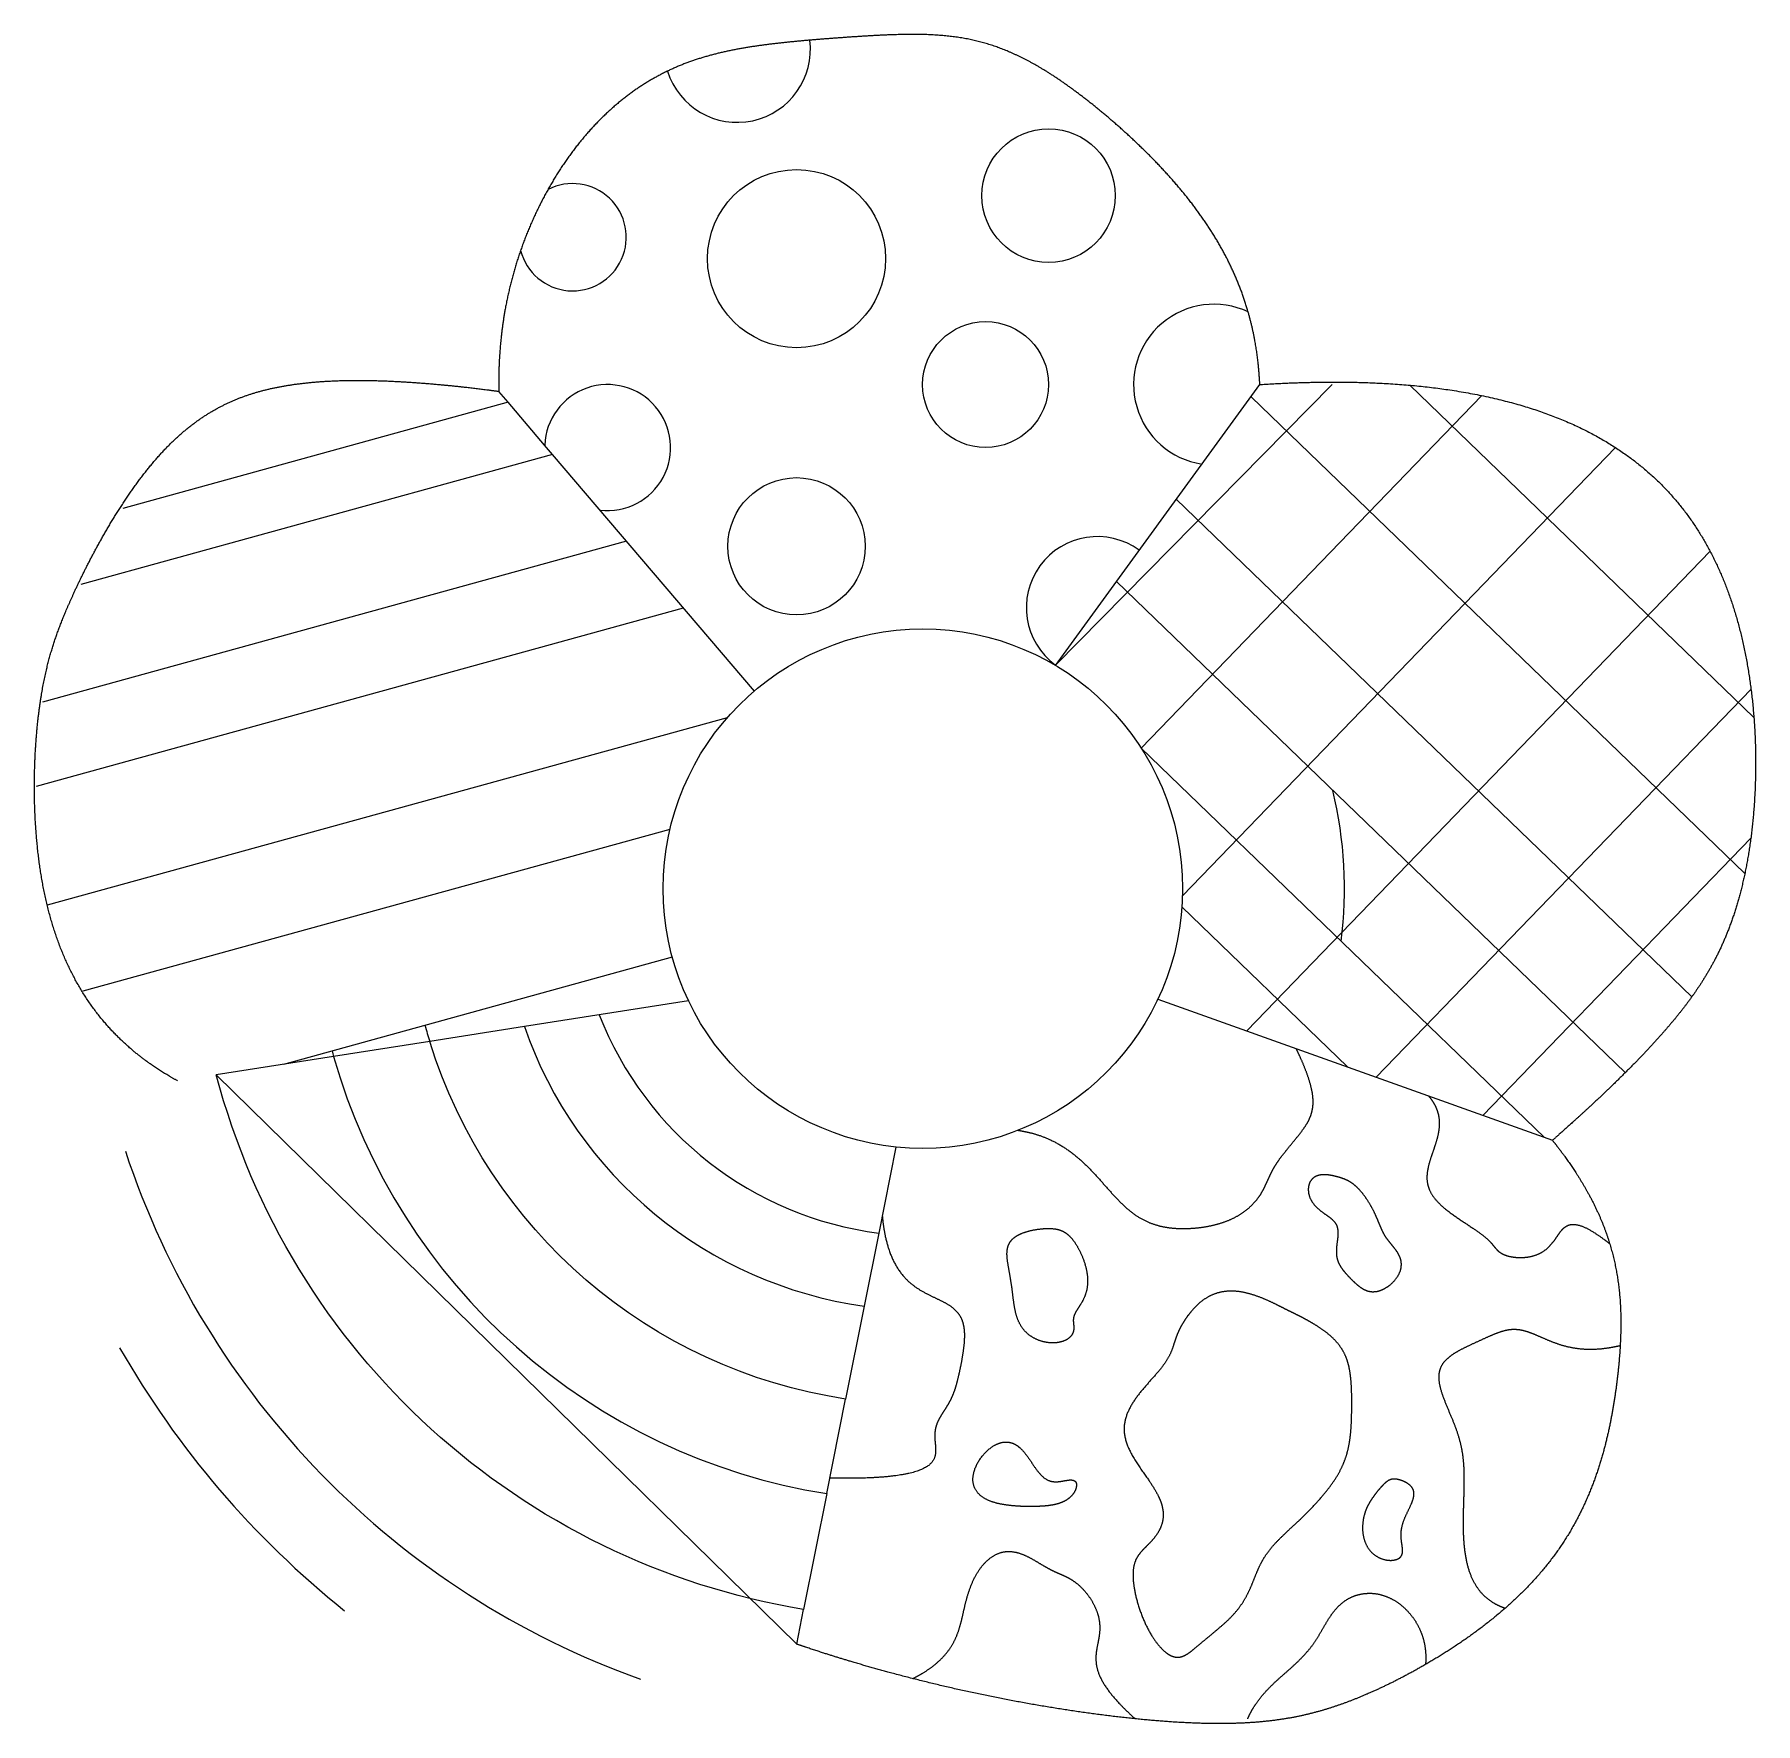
# Model space of a CAD drawing. Header units: millimetres. Extents: x -70 to 66, y -81 to 53.
import ezdxf

# ---------------------------------------------------------------- set-up
doc = ezdxf.new("R2010")
doc.units = ezdxf.units.MM
doc.layers.get('0').update_dxf_attribs({"linetype": 'CONTINUOUS'})

msp = doc.modelspace()

# ---------------------------------------------------------------- linework, layer by layer
for p, q in [((10.55, 2.7), (26.77, 25)), ((32.52, 25), (10.56, 2.72)), ((38.68, 24.95), (65.98, -1.42)), ((-32.9, 23.6), (-63.48, 15.17)), ((-32.9, 23.6), (-33.63, 24.46)), ((-30, 20.19), (-32.9, 23.6)), ((17.35, -3.86), (44.38, 24.13)), ((26.07, 24.04), (65.27, -13.82)), ((-29.37, 19.46), (-66.81, 9.13)), ((-29.37, 19.46), (-30, 20.19)), ((-13.35, 0.67), (-29.37, 19.46)), ((55, 20), (20.63, -15.6)), ((61.05, -23.61), (20.14, 15.89)), ((-23.49, 12.56), (-69.85, -0.22)), ((62.51, 11.77), (25.75, -26.31)), ((15.4, 9.37), (55.78, -29.62)), ((-70.33, -6.87), (-18.99, 7.28)), ((65.76, 0.82), (36.01, -29.99)), ((-15.51, -1.46), (-69.48, -16.34)), ((17.35, -3.86), (49.37, -34.77)), ((-20.05, -10.31), (-66.66, -23.16)), ((44.48, -33.02), (65.75, -11)), ((20.58, -16.47), (33.73, -29.17)), ((-19.87, -20.45), (-50.74, -28.97)), ((-18.57, -23.93), (-31.61, -25.97)), ((18.68, -23.78), (50, -35)), ((-31.61, -25.97), (-39.12, -27.15)), ((-46.75, -28.34), (-56.06, -29.8)), ((-2.11, -35.53), (-3.48, -42.37)), ((-3.48, -42.37), (-4.63, -48.17)), ((-4.63, -48.17), (-6.11, -55.54)), ((-7.61, -63.05), (-9.44, -72.24))]:
    msp.add_line(p, q)
for points in [[(-39.12, -27.15), (-46.75, -28.34, 0.291854), (-7.61, -63.05), (-6.11, -55.54, -0.287639)], [(-9.99, -75), (-9.44, -72.24, -0.295489), (-56.06, -29.8)]]:
    msp.add_lwpolyline(points, format="xyb", close=True)
for centre, radius in [((10, 40), 5.3), ((-10, 35), 7.07), ((5, 25), 5), ((-10, 12.16), 5.45), ((0.02, -15.02), 20.62)]:
    msp.add_circle(centre, radius)
for centre, radius, start, end in [((-14.71, 51.63), 5.81, -162.5107, 7.0363), ((-27.78, 36.7), 4.26, -165.6544, 117.2682), ((23.13, 25), 6.38, 64.8105, 261.4418), ((-25, 20), 5, -96.9044, 177.794), ((13.88, 7.29), 5.64, 53.9689, 233.9689), ((0.02, -15.02), 33.47, -7.1628, 13.4791), ((0.02, -15.02), 40.98, 195.348, 197.2144), ((0.02, -15.02), 27.57, 201.309, 262.7159), ((0.02, -15.02), 33.47, 199.0951, 262.0083), ((0.02, -15.02), 48.63, 195.3587, 195.8988), ((0.02, -15.02), 66.64, 198.2277, 250.3396), ((0.02, -15.02), 73.44, 209.7564, 231.3113)]:
    msp.add_arc(centre, radius, start, end)
for points in [[(26.77, 25), (26.74, 25.56), (26.67, 26.68), (26.46, 28.33), (26.01, 30.47), (25.14, 33.04), (23.99, 35.49), (22.56, 37.84), (20.89, 40.08), (19.04, 42.19), (17.06, 44.17), (15.03, 46), (12.99, 47.67), (10.98, 49.16), (9, 50.42), (7.01, 51.43), (4.99, 52.17), (2.88, 52.62), (0.66, 52.82), (-1.68, 52.82), (-4.13, 52.7), (-6.65, 52.53), (-9.23, 52.33), (-11.82, 52.08), (-14.4, 51.73), (-16.94, 51.19), (-19.39, 50.37), (-21.73, 49.2), (-23.92, 47.67), (-25.95, 45.8), (-27.78, 43.64), (-29.38, 41.24), (-30.75, 38.67), (-31.86, 35.98), (-32.72, 33.2), (-33.31, 30.35), (-33.57, 28.02), (-33.65, 26.25), (-33.65, 25.06), (-33.63, 24.46)], [(-59.13, -30.28), (-59.73, -29.96), (-60.87, -29.28), (-62.47, -28.16), (-64.36, -26.47), (-66.31, -24.03), (-67.87, -21.29), (-69.04, -18.28), (-69.85, -15.06), (-70.32, -11.75), (-70.53, -8.46), (-70.52, -5.34), (-70.34, -2.5), (-70.04, 0), (-69.63, 2.18), (-69.1, 4.15), (-68.41, 6.08), (-67.54, 8.14), (-66.45, 10.41), (-65.15, 12.87), (-63.64, 15.4), (-61.95, 17.83), (-60.12, 20.01), (-58.15, 21.81), (-56.05, 23.19), (-53.82, 24.18), (-51.44, 24.82), (-48.91, 25.19), (-46.21, 25.36), (-43.34, 25.35), (-40.29, 25.19), (-37.72, 24.96), (-35.71, 24.74), (-34.33, 24.56), (-33.63, 24.46)], [(26.77, 25), (27.93, 25.08), (30.22, 25.19), (33.53, 25.26), (37.7, 25.13), (42.47, 24.59), (46.82, 23.67), (50.73, 22.37), (54.19, 20.67), (57.2, 18.57), (59.77, 16.07), (61.88, 13.16), (63.56, 9.86), (64.81, 6.22), (65.64, 2.3), (66.1, -1.75), (66.2, -5.8), (65.98, -9.67), (65.47, -13.23), (64.7, -16.4), (63.69, -19.17), (62.45, -21.61), (60.97, -23.84), (59.25, -25.97), (57.3, -28.11), (55.12, -30.31), (53.19, -32.14), (51.63, -33.55), (50.55, -34.51), (50, -35)], [(7.57, -34.2), (7.78, -34.24), (8.19, -34.31), (8.8, -34.44), (9.56, -34.69), (10.47, -35.09), (11.31, -35.58), (12.1, -36.17), (12.84, -36.82), (13.54, -37.54), (14.21, -38.28), (14.85, -39.02), (15.5, -39.73), (16.15, -40.37), (16.82, -40.91), (17.53, -41.34), (18.26, -41.66), (19.04, -41.87), (19.84, -41.99), (20.66, -42.02), (21.49, -41.99), (22.31, -41.9), (23.12, -41.74), (23.9, -41.52), (24.63, -41.22), (25.28, -40.86), (25.86, -40.43), (26.35, -39.95), (26.74, -39.46), (27.04, -38.96), (27.27, -38.46), (27.49, -37.96), (27.73, -37.45), (28.04, -36.9), (28.44, -36.33), (28.91, -35.74), (29.41, -35.14), (29.89, -34.55), (30.32, -33.99), (30.66, -33.45), (30.88, -32.91), (31, -32.37), (31.02, -31.78), (30.94, -31.13), (30.76, -30.41), (30.49, -29.6), (30.2, -28.89), (29.94, -28.31), (29.75, -27.91), (29.65, -27.71)], [(40.15, -31.47), (40.24, -31.57), (40.4, -31.77), (40.61, -32.08), (40.83, -32.5), (40.98, -33.04), (41.04, -33.59), (41, -34.17), (40.88, -34.75), (40.7, -35.35), (40.49, -35.95), (40.28, -36.56), (40.11, -37.17), (40.01, -37.77), (40.03, -38.37), (40.2, -38.96), (40.55, -39.54), (41.07, -40.11), (41.74, -40.66), (42.49, -41.19), (43.26, -41.7), (43.97, -42.16), (44.56, -42.59), (44.99, -42.97), (45.28, -43.31), (45.5, -43.6), (45.74, -43.86), (46.09, -44.08), (46.6, -44.24), (47.24, -44.33), (47.94, -44.31), (48.64, -44.16), (49.25, -43.88), (49.74, -43.47), (50.12, -43), (50.44, -42.52), (50.73, -42.09), (51.08, -41.78), (51.5, -41.63), (52.05, -41.68), (52.73, -41.95), (53.38, -42.35), (53.94, -42.74), (54.34, -43.05), (54.55, -43.22)], [(50, -35), (50.36, -35.45), (51.05, -36.36), (52, -37.71), (53.07, -39.5), (54.1, -41.72), (54.82, -43.94), (55.26, -46.16), (55.46, -48.42), (55.44, -50.75), (55.26, -53.17), (54.93, -55.7), (54.44, -58.34), (53.72, -61.04), (52.7, -63.73), (51.33, -66.37), (49.56, -68.87), (47.42, -71.18), (45.01, -73.27), (42.43, -75.12), (39.83, -76.72), (37.3, -78.07), (34.92, -79.17), (32.64, -80.03), (30.38, -80.67), (28.05, -81.09), (25.53, -81.31), (22.78, -81.34), (19.8, -81.21), (16.62, -80.93), (13.29, -80.52), (9.87, -80), (6.44, -79.38), (3.03, -78.67), (-0.33, -77.87), (-3.63, -77), (-6.21, -76.24), (-8.12, -75.63), (-9.37, -75.21), (-9.99, -75)], [(36, -47), (35.9, -47.01), (35.72, -47.03), (35.44, -47.01), (35.1, -46.9), (34.71, -46.65), (34.34, -46.34), (33.99, -45.99), (33.64, -45.63), (33.33, -45.26), (33.07, -44.88), (32.9, -44.47), (32.83, -44.03), (32.84, -43.55), (32.91, -43.05), (32.98, -42.56), (32.98, -42.12), (32.89, -41.72), (32.66, -41.39), (32.31, -41.1), (31.89, -40.82), (31.46, -40.51), (31.07, -40.13), (30.77, -39.69), (30.61, -39.21), (30.59, -38.72), (30.72, -38.29), (30.97, -37.97), (31.33, -37.78), (31.74, -37.71), (32.19, -37.73), (32.63, -37.82), (33.03, -37.92), (33.4, -38.04), (33.73, -38.18), (34.05, -38.36), (34.37, -38.61), (34.7, -38.93), (35.03, -39.33), (35.34, -39.79), (35.64, -40.28), (35.89, -40.77), (36.1, -41.25), (36.28, -41.69), (36.45, -42.1), (36.63, -42.48), (36.86, -42.83), (37.14, -43.18), (37.44, -43.53), (37.72, -43.91), (37.94, -44.32), (38.04, -44.78), (37.99, -45.26), (37.78, -45.75), (37.43, -46.21), (36.98, -46.61), (36.59, -46.83), (36.29, -46.94), (36.1, -46.99), (36, -47)], [(-3.2, -40.99), (-3.17, -41.3), (-3.1, -41.9), (-2.96, -42.74), (-2.7, -43.74), (-2.25, -44.79), (-1.69, -45.65), (-1.03, -46.33), (-0.29, -46.86), (0.5, -47.28), (1.28, -47.63), (1.99, -47.98), (2.59, -48.4), (3.02, -48.92), (3.27, -49.58), (3.35, -50.36), (3.3, -51.23), (3.17, -52.12), (3.01, -52.99), (2.83, -53.8), (2.65, -54.53), (2.43, -55.17), (2.16, -55.75), (1.83, -56.29), (1.49, -56.8), (1.19, -57.31), (1, -57.84), (0.94, -58.4), (0.99, -58.96), (1.06, -59.53), (1.04, -60.06), (0.82, -60.55), (0.35, -60.97), (-0.45, -61.32), (-1.59, -61.58), (-3.11, -61.76), (-4.62, -61.83), (-5.92, -61.84), (-6.87, -61.83), (-7.36, -61.82)], [(7, -43), (6.94, -43.08), (6.84, -43.24), (6.73, -43.51), (6.67, -43.92), (6.72, -44.5), (6.83, -45.13), (6.96, -45.81), (7.07, -46.51), (7.16, -47.22), (7.24, -47.91), (7.35, -48.58), (7.52, -49.2), (7.79, -49.76), (8.17, -50.25), (8.67, -50.64), (9.25, -50.92), (9.88, -51.08), (10.49, -51.11), (11.04, -51.02), (11.49, -50.83), (11.81, -50.56), (11.98, -50.24), (12.02, -49.92), (11.99, -49.62), (11.95, -49.32), (11.97, -49.02), (12.1, -48.71), (12.33, -48.35), (12.62, -47.93), (12.88, -47.43), (13.07, -46.85), (13.13, -46.19), (13.07, -45.48), (12.89, -44.75), (12.62, -44.06), (12.31, -43.44), (11.97, -42.92), (11.61, -42.52), (11.24, -42.24), (10.81, -42.07), (10.32, -41.99), (9.75, -41.99), (9.12, -42.05), (8.47, -42.17), (7.86, -42.37), (7.44, -42.58), (7.19, -42.78), (7.06, -42.92), (7, -43)], [(19, -64), (18.96, -63.84), (18.85, -63.51), (18.62, -63.01), (18.2, -62.32), (17.56, -61.43), (16.92, -60.52), (16.38, -59.61), (16.03, -58.69), (15.93, -57.77), (16.12, -56.87), (16.55, -55.99), (17.14, -55.15), (17.81, -54.37), (18.46, -53.66), (19.01, -53.02), (19.41, -52.45), (19.68, -51.94), (19.86, -51.47), (19.99, -51.01), (20.15, -50.55), (20.35, -50.06), (20.63, -49.54), (20.99, -48.99), (21.42, -48.44), (21.94, -47.91), (22.55, -47.46), (23.24, -47.13), (24.01, -46.96), (24.82, -46.95), (25.65, -47.08), (26.46, -47.32), (27.2, -47.62), (27.85, -47.92), (28.41, -48.2), (28.89, -48.45), (29.36, -48.68), (29.85, -48.92), (30.4, -49.2), (31, -49.54), (31.64, -49.94), (32.25, -50.39), (32.8, -50.9), (33.24, -51.46), (33.58, -52.06), (33.8, -52.7), (33.94, -53.38), (34.02, -54.1), (34.06, -54.85), (34.07, -55.61), (34.07, -56.39), (34.05, -57.16), (34.02, -57.91), (33.94, -58.65), (33.83, -59.37), (33.64, -60.09), (33.37, -60.8), (33.01, -61.51), (32.54, -62.24), (31.99, -62.96), (31.37, -63.68), (30.7, -64.38), (30.02, -65.05), (29.35, -65.67), (28.72, -66.26), (28.16, -66.81), (27.67, -67.34), (27.26, -67.88), (26.91, -68.45), (26.62, -69.07), (26.36, -69.72), (26.09, -70.41), (25.78, -71.1), (25.39, -71.77), (24.92, -72.4), (24.37, -72.99), (23.76, -73.54), (23.14, -74.05), (22.54, -74.55), (21.98, -75.01), (21.49, -75.44), (21.04, -75.79), (20.61, -76.02), (20.17, -76.09), (19.69, -75.95), (19.19, -75.61), (18.67, -75.06), (18.17, -74.34), (17.7, -73.47), (17.3, -72.51), (16.99, -71.53), (16.78, -70.59), (16.68, -69.74), (16.7, -69.01), (16.84, -68.43), (17.09, -67.96), (17.43, -67.56), (17.85, -67.16), (18.3, -66.7), (18.72, -66.15), (19.03, -65.52), (19.13, -64.94), (19.11, -64.48), (19.04, -64.16), (19, -64)], [(46.23, -72.16), (46.05, -72.09), (45.69, -71.95), (45.2, -71.69), (44.62, -71.27), (44.04, -70.6), (43.59, -69.79), (43.26, -68.86), (43.06, -67.83), (42.95, -66.72), (42.92, -65.57), (42.94, -64.41), (42.98, -63.28), (43.01, -62.2), (43, -61.19), (42.94, -60.23), (42.79, -59.32), (42.55, -58.42), (42.22, -57.52), (41.84, -56.62), (41.45, -55.71), (41.13, -54.83), (40.95, -54.01), (40.99, -53.28), (41.27, -52.67), (41.79, -52.16), (42.48, -51.72), (43.27, -51.33), (44.09, -50.96), (44.86, -50.6), (45.57, -50.29), (46.24, -50.06), (46.87, -49.96), (47.51, -50.02), (48.16, -50.22), (48.86, -50.51), (49.6, -50.85), (50.4, -51.17), (51.26, -51.42), (52.18, -51.57), (53.17, -51.61), (54.02, -51.55), (54.69, -51.44), (55.14, -51.34), (55.38, -51.29)], [(7, -59), (6.87, -58.97), (6.61, -58.93), (6.2, -58.96), (5.64, -59.19), (4.97, -59.73), (4.42, -60.44), (4.05, -61.22), (3.93, -61.98), (4.08, -62.65), (4.48, -63.17), (5.06, -63.55), (5.77, -63.81), (6.52, -63.95), (7.24, -64.03), (7.91, -64.07), (8.5, -64.08), (9.05, -64.07), (9.57, -64.05), (10.08, -64), (10.6, -63.91), (11.1, -63.75), (11.56, -63.5), (11.93, -63.16), (12.17, -62.75), (12.26, -62.35), (12.18, -62.06), (11.92, -61.93), (11.52, -61.97), (11.02, -62.08), (10.49, -62.15), (9.96, -62.05), (9.48, -61.71), (9.03, -61.16), (8.6, -60.49), (8.14, -59.81), (7.72, -59.36), (7.37, -59.13), (7.13, -59.03), (7, -59)], [(38, -68), (37.97, -68.05), (37.89, -68.14), (37.73, -68.26), (37.44, -68.35), (36.98, -68.37), (36.47, -68.26), (35.99, -68.03), (35.57, -67.68), (35.25, -67.24), (35.03, -66.72), (34.92, -66.16), (34.91, -65.6), (34.97, -65.07), (35.09, -64.59), (35.25, -64.17), (35.45, -63.79), (35.67, -63.45), (35.9, -63.13), (36.13, -62.83), (36.37, -62.55), (36.6, -62.3), (36.83, -62.1), (37.05, -61.96), (37.29, -61.88), (37.54, -61.88), (37.83, -61.94), (38.16, -62.05), (38.48, -62.21), (38.77, -62.43), (38.97, -62.7), (39.04, -63.05), (38.97, -63.45), (38.78, -63.92), (38.54, -64.42), (38.28, -64.95), (38.08, -65.49), (37.97, -66.01), (37.97, -66.51), (38.03, -66.97), (38.1, -67.38), (38.12, -67.66), (38.08, -67.84), (38.03, -67.95), (38, -68)], [(-0.78, -77.74), (-0.58, -77.63), (-0.19, -77.43), (0.36, -77.1), (0.99, -76.65), (1.65, -76.04), (2.17, -75.4), (2.56, -74.73), (2.85, -74.01), (3.07, -73.26), (3.24, -72.48), (3.42, -71.66), (3.66, -70.82), (3.97, -69.99), (4.39, -69.21), (4.91, -68.52), (5.53, -67.99), (6.21, -67.67), (6.93, -67.59), (7.66, -67.73), (8.36, -68.04), (9.03, -68.42), (9.63, -68.8), (10.19, -69.11), (10.7, -69.34), (11.19, -69.54), (11.69, -69.78), (12.22, -70.13), (12.75, -70.62), (13.26, -71.24), (13.67, -71.94), (13.96, -72.68), (14.09, -73.4), (14.07, -74.08), (13.96, -74.72), (13.82, -75.35), (13.73, -75.98), (13.76, -76.65), (13.95, -77.36), (14.34, -78.14), (14.95, -78.99), (15.61, -79.73), (16.21, -80.32), (16.66, -80.73), (16.89, -80.93)], [(25.81, -80.93), (25.86, -80.8), (25.98, -80.55), (26.17, -80.17), (26.48, -79.69), (26.92, -79.1), (27.43, -78.54), (27.99, -78), (28.59, -77.46), (29.21, -76.93), (29.8, -76.38), (30.36, -75.82), (30.86, -75.22), (31.29, -74.6), (31.67, -73.95), (32.03, -73.31), (32.41, -72.7), (32.83, -72.14), (33.34, -71.66), (33.92, -71.28), (34.58, -71.04), (35.28, -70.93), (36.01, -70.96), (36.72, -71.15), (37.4, -71.46), (38.02, -71.89), (38.57, -72.42), (39.04, -73.01), (39.42, -73.66), (39.7, -74.35), (39.88, -75.08), (39.95, -75.68), (39.95, -76.14), (39.94, -76.46), (39.92, -76.62)]]:
    msp.add_open_spline(points, degree=5)

doc.saveas('drawing.dxf')
